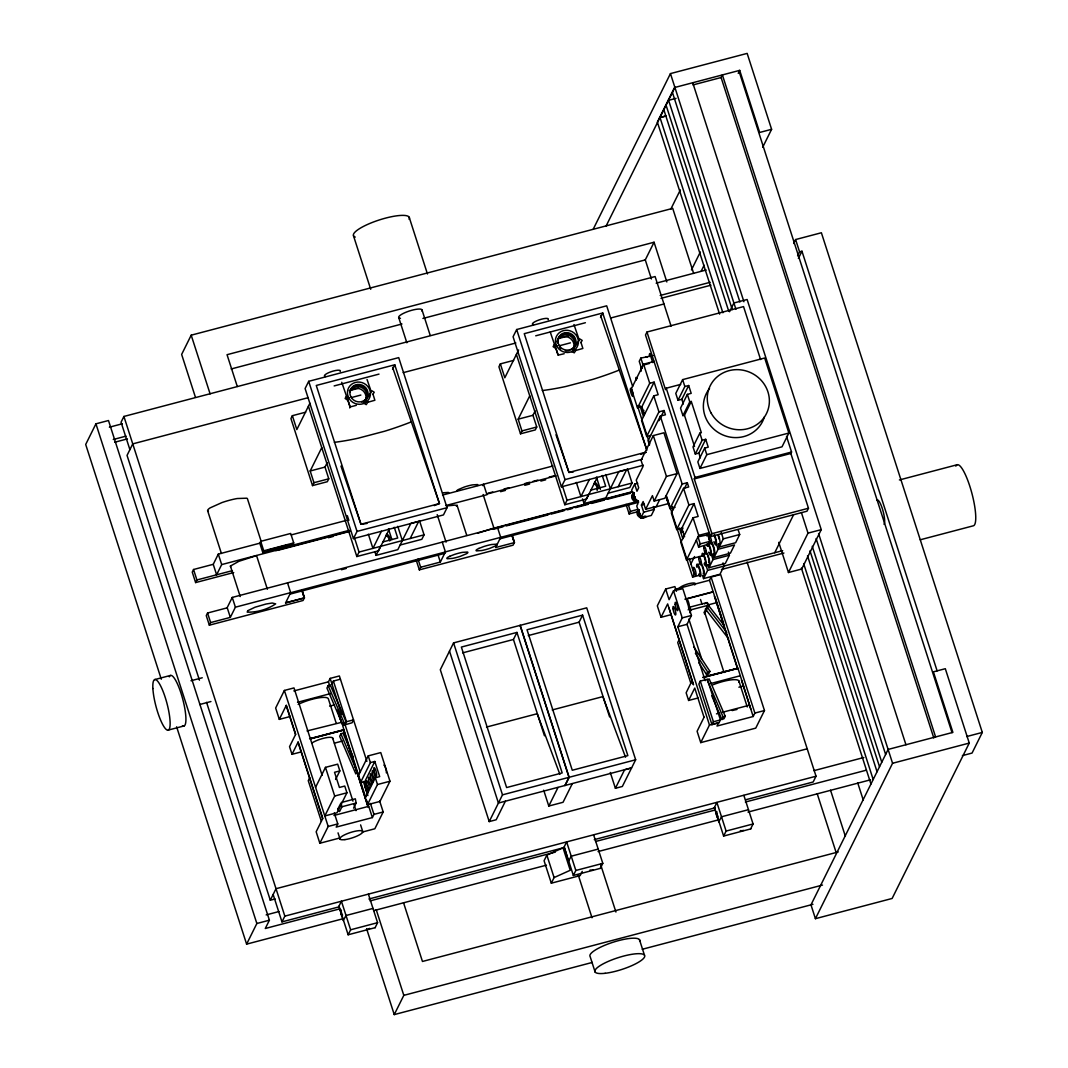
<?xml version="1.0" encoding="UTF-8"?>
<svg xmlns="http://www.w3.org/2000/svg" width="1068" height="1068" viewBox="0 0 1068 1068"><rect width="100%" height="100%" fill="white"/><g stroke="black" fill="none" stroke-linecap="round" stroke-linejoin="round"><path stroke-width="1.5" d="M632.149 495.512L632.817 498.983L637.476 501.079M637.569 511.772L638.237 515.243L641.508 517.232M633.644 493.363L633.538 496.059L634.886 498.022M633.551 494.537L633.858 493.015C630.921 496.099 633.765 501.092 637.796 500.678M638.344 511.078L638.384 513.401L639.732 515.377L638.958 514.442M638.704 510.357L638.584 513.04L639.932 515.003M641.881 516.805L638.237 513.761L639.051 509.636L638.944 512.32M639.131 509.65L639.091 511.959M349.703 407.936L350.117 406.668L341.733 382.291M638.05 510.637C634.232 515.697 642.455 520.663 646.207 516.485M632.99 494.831L633.991 492.642M339.397 908.975L265.291 928.492L269.403 920.202L108.482 420.525L95.933 423.822L85.694 444.462L161.295 679.221M671.091 326.141L655.111 276.545L123.915 416.453L121.058 422.207L129.895 449.641M693.653 273.421L672.707 208.353L191.199 335.178L181.64 354.429L195.444 397.283M260.939 542.891L218.299 554.118L213.24 564.318L193.548 569.498L192.253 572.114L195.618 582.581L233.718 572.541M195.618 582.581L196.912 579.964L193.548 569.498M308.692 381.329L305.101 388.552L353.441 538.632L443.474 514.923L447.051 507.7L398.711 357.62L308.692 381.329L357.019 531.41L353.441 538.632M305.688 412.181L292.365 415.692L290.937 418.576L312.523 485.606L327.329 481.708L328.77 478.811L324.992 467.09L327.155 462.711M216.604 574.811L221.677 564.585L218.299 554.118M309.907 403.237L296.837 429.563L292.365 415.692M227.257 607.826L207.566 613.019L206.257 615.622L209.341 625.181L303.058 600.496L304.34 597.933L301.697 589.71L304.34 597.933L285.583 602.873L290.67 592.633L235.401 607.185L230.341 617.384L210.636 622.577L209.341 625.181M632.923 491.894L232.25 597.426L227.19 607.625L230.341 617.384M260.699 541.356L259.791 543.185L262.835 552.637L292.819 544.747L293.727 542.918L290.683 533.466L260.699 541.356L263.743 550.808L262.835 552.637M349.116 397.95L346.459 396.308L349.009 398.15M312.523 485.606L313.965 482.709L310.187 470.988L321.762 447.652M347.834 400.366L345.124 398.431L346.459 396.308M276.065 550.808L276.759 549.419L349.289 530.315M350.024 407.162L347.941 400.153M363.894 403.477L371.998 390.821L374.227 392.223L372.865 394.386M367.819 402.249L374.881 400.26L372.986 394.159M392.557 369.248L394.76 364.789L316.275 385.468L360.971 524.241A113.382 35.604 -19 0 0 367.005 523.453M322.135 775.315L293.98 687.912L284.382 690.449L275.651 708.031L279.309 719.378L290.309 716.481M389.286 529.181L378.553 550.821L356.832 556.535L359.048 552.063L354.469 537.818M279.309 719.378L286.331 705.227L295.689 734.277L289.535 746.665L292.005 754.328L301.43 751.845M381.45 531.25L372.932 548.405L368.353 534.187M410.192 538.486L418.709 521.331L410.86 523.4L397.83 549.646L376.056 555.373L380.568 546.282M292.005 754.328L298.159 741.94L322.79 818.408L316.155 831.785L319.839 843.253L340.265 837.873M329.825 686.083L328.45 681.825L330.159 678.394L339.384 675.964L366.885 761.364M342.961 725.386L344.176 722.956L346.259 722.182L330.226 684.855L328.143 685.616L326.928 688.059L342.961 725.386L352.08 722.769L353.521 719.872L346.486 721.714L345.044 724.625M331.948 683.961L333.39 681.05L340.425 679.208M632.643 386.389L606.691 305.822L516.672 329.531L513.081 336.754L561.421 486.834L643.403 465.234M513.668 360.383L500.345 363.894L498.916 366.778L520.503 433.808L535.308 429.91L536.75 427.013L532.972 415.292L535.135 410.913M419.484 520.597L424.063 534.828L421.847 539.3L400.126 545.027M518.621 349.944L504.817 377.765L500.345 363.894M309.693 777.744L308.252 780.655L321.348 821.319M307.05 730.939L341.373 722.395L337.435 710.167M514.349 542.624L512.106 535.802L514.349 542.624L513.067 545.187L419.35 569.871L420.645 567.255L418.002 559.071M353.228 756.985L342.961 733.102L340.879 733.863L339.664 736.306L355.697 773.632L357.78 772.872M315.581 787.303L325.473 767.358L337.675 764.154L339.851 770.909L335.606 779.44M341.653 721.835L343.976 730.018L310.948 738.722M593.314 229.006L670.45 73.599L747.159 53.4L771.603 129.308L762.699 147.25M343.335 918.654L246.615 944.139L256.854 923.5L95.933 423.822M275.117 898.949L270.297 900.217L276.011 888.71L807.208 748.801M605.916 226.389L674.909 87.429M420.645 567.255L440.336 562.075L445.396 551.876L637.703 501.333M442.259 542.117L445.436 551.969L444.742 553.371L290.002 594.128M482.896 485.646L483.59 484.245L486.955 494.711L445.89 505.524M557.096 346.152L554.439 344.51L556.989 346.352M520.503 433.808L521.945 430.911L518.167 419.177L529.741 395.854M555.814 348.569L553.104 346.633L554.439 344.51M325.473 767.358L334.698 796.02L324.805 815.952L337.034 812.735L346.926 792.79L344.764 786.048L339.41 787.45L334.538 772.298L339.851 770.909M319.839 843.253L328.183 826.458L284.382 690.449M337.715 809.264L340.492 803.884M338.329 907.052L281.979 921.884L284.836 916.13L123.915 416.453M355.697 773.632L356.899 771.189L340.879 733.863M564.211 353.722L558.11 355.15L555.921 348.355M341.947 806.74L339.517 811.64L337.835 809.237M358.207 776.076L368.22 755.877L380.755 752.58L389.98 781.242L379.968 801.427L367.459 804.711L377.485 784.526L375.309 777.771L379.687 776.623L374.815 761.471L370.396 762.632L360.383 782.817L364.789 781.656L374.815 761.471M571.874 351.679L579.977 339.023L582.207 340.425L580.845 342.588M334.257 812.948L337.782 823.922L336.206 827.099L372.385 817.581L373.96 814.39L370.422 803.416M575.799 350.451L582.861 348.462L580.965 342.361M353.575 808.142L356.125 803.016L355.337 798.811L341.159 802.549M600.536 317.45L602.739 312.991L524.255 333.67L568.95 472.443A113.382 35.604 -19 0 0 573.449 471.869M933.792 737.948L721.1 77.523L722.382 74.934L935.595 736.947M365.283 797.97L375.309 777.771M333.964 815.471L368.567 806.353L366.551 800.132M610.295 772.471L615.395 788.291L622.35 786.462L635.66 759.775L586.719 607.826L453.566 642.896L440.31 669.716L489.224 821.599L496.193 819.757L505.391 801.214M651.427 278.962L645.286 259.898L654.057 242.236L227.043 354.696L237.283 386.469M670.704 209.328L680.356 189.904M738.215 73.358L739.697 70.368L674.522 87.536L657.354 122.112L719.605 314.112M379.621 800.893L383.185 811.96L374.841 828.768L362.266 832.079M348.141 934.78L338.943 906.225L341.426 901.232L350.624 929.787L348.141 934.78L375.389 927.611M561.421 486.834L564.999 479.612L516.672 329.531M760.59 359.556L743.542 306.596L646.968 332.028L645.499 334.992L710.434 536.63L807.007 511.198L808.476 508.248L790.841 453.459L791.562 452.018L786.515 436.358M597.266 477.383L586.532 499.023L564.812 504.737L567.028 500.265L562.449 486.02M653.109 355.564L640.84 358.087L639.225 361.318L641.494 368.367M654.257 361.371L643.577 364.188L631.348 388.805L637.503 407.896L641.881 406.748L654.11 382.13L649.718 383.279L637.503 407.896M691.45 269.924L700.341 251.995M589.429 479.452L580.912 496.607L576.333 482.389M544.453 735.772L513.441 639.478L516.939 632.416L461.363 647.061L506.619 787.557L562.182 772.925L516.939 632.416M618.172 486.688L626.689 469.533L618.839 471.602L605.81 497.848L584.036 503.575L588.548 494.484M375.108 927.678L377.578 922.685L368.393 894.13M701.142 271.259L704.106 265.291M643.884 410.339L642.429 413.276L645.045 412.582M654.11 382.13L658.155 394.706L653.776 395.854L641.548 420.472L646.701 436.478L650.559 435.464M680.73 384.387L666.245 388.205L665.524 389.66L646.968 332.028M646.701 436.478L658.929 411.861L653.776 395.854M658.929 411.861L664.056 410.512L665.431 414.784L660.304 416.133L648.089 440.75L649.491 445.116M659.023 420.645L664.056 410.512M659.677 499.65L656.286 506.486L645.646 509.289L652.428 495.632L654.19 501.079L664.83 498.289L677.085 473.591L663.949 432.78L653.309 435.584L641.054 460.281L643.043 466.476L636.261 480.133L638.704 487.742L636.969 491.24L634.672 484.098L637.716 483.297M705.708 439.308L698.872 453.086L695.308 454.02L702.143 440.243L705.708 439.308L708.231 447.158L704.68 448.106L697.831 461.883L699.954 468.438L782.016 446.825L788.865 433.047L764.688 358.007L682.626 379.621L675.777 393.398L678.006 400.3L681.838 399.299L688.673 385.521L684.842 386.523L678.006 400.3M627.463 468.799L632.042 483.03L629.826 487.502L608.106 493.229M634.672 484.098L631.655 490.172L635.353 501.653L638.397 500.852M688.673 385.521L691.196 393.358L687.365 394.372L680.53 408.15L682.946 415.639L684.455 415.238L691.29 401.461L689.781 401.862L682.946 415.639M640.092 514.656L638.544 511.532L629.159 513.948L630.454 511.345L628.251 504.51M729.551 311.736L733.89 302.992L747.119 299.507L821.239 529.648L801.694 569.03L788.464 572.515L778.759 542.357M635.353 501.653L636.488 499.383L637.89 503.736L636.755 506.005L640.693 518.247L651.333 515.443L654.35 509.356L653.442 506.512M609.601 716.908L579.096 622.19L582.594 615.128L527.031 629.76L572.274 770.255L627.851 755.623L582.594 615.128M640.693 518.247L643.71 512.159L641.414 505.044L643.15 501.546L645.646 509.289M489.224 821.599L502.494 794.846L453.566 642.896M592.326 962.428L394.252 1014.6L403.811 995.349L376.216 909.656M654.19 501.079L666.445 476.395L653.309 435.584M793.631 243.517L795.593 239.552L821.385 232.757L982.306 732.434L972.067 753.06L962.401 755.61M691.29 401.461L701.356 432.727L699.847 433.127L693.012 446.905L695.308 454.02M675.083 507.3L669.956 508.648L682.172 484.044L660.304 416.133M797.582 255.826L799.558 251.848L795.593 239.552M682.172 484.044L687.298 482.683L688.686 486.968L683.547 488.33L671.331 512.947L676.685 529.554L681.811 528.206L694.04 503.589L688.9 504.937L676.685 529.554M798.383 258.416L801.961 251.22L799.558 251.848M684.428 488.476L687.298 482.683M710.434 536.63L711.915 533.68L694.267 478.905L694.988 477.449L666.245 388.205M699.954 468.438L706.789 454.661L704.68 448.106M682.986 528.019L680.797 532.425L683.427 531.731M572.261 783.738L563.05 802.282L548.792 806.046L558.003 787.49M694.04 503.589L698.178 516.445L693.039 517.793L680.823 542.41L686.497 560.006L701.756 555.987M564.932 785.527L568.99 777.344L520.063 625.394M565.092 785.487L569.151 777.29L520.223 625.341M676.418 591.298L674.896 586.599L665.671 589.029L657.327 605.836L661.025 617.304L670.45 614.821M686.497 560.006L698.712 535.388L693.039 517.793M705.187 680.65L687.044 624.326L691.45 615.462L682.839 588.722L673.507 590.804L669.102 599.669L665.671 589.029M661.025 617.304L667.66 603.927L693.479 684.828L668.995 608.052M711.034 543.318L698.646 547.15L700.248 543.906L697.978 536.857L710.247 534.334M690.929 563.864L694.574 556.535M551.315 883.183L554.092 877.576L570.245 870.273L563.023 847.818L546.856 855.134L544.079 860.728L551.315 883.183L580.151 875.586L582.234 871.381M706.816 535.949L707.617 534.32L709.886 541.369L708.284 544.613M700.635 574.971L692.625 577.08L694.173 573.943L689.22 558.564M698.913 564.385L700.314 561.568M704.012 554.132L705.681 550.754M573.356 875.466L564.171 846.911L566.641 841.918L575.839 870.473L573.356 875.466L600.616 868.284M703.051 677.419L737.641 668.314L709.499 580.244L711.074 577.067L720.673 574.544L764.474 710.54L755.744 728.136L700.741 742.62L709.472 725.025L677.833 626.756L682.225 617.891L673.507 590.804M706.095 565.613L707.63 570.379L703.518 578.669L702.53 575.412M711.462 554.813L712.997 559.565L708.885 567.856L707.857 564.678M718.11 549.272L713.998 557.563L730.445 553.157L734.517 544.947L718.11 549.272L716.575 544.506M721.234 532.505L723.276 538.846L719.165 547.136L718.19 543.879M688.192 609.908L689.528 607.225L707.243 602.566L708.858 605.115L704.506 613.86M689.688 612.712L691.143 609.775L708.858 605.115M679.168 639.625L677.726 642.535L690.822 683.2M728.389 552.076L729.404 555.24L725.332 563.45L708.925 567.775L707.897 564.598M738.162 529.768L739.697 534.521L735.625 542.731L719.205 547.043M615.395 788.291L624.593 769.748L631.562 767.905L498.422 803.043L449.494 651.093M703.986 612.738L707.603 605.436M714.385 596.104L737.361 668.194M692.264 680.303L686.137 692.798L688.606 700.461L698.045 697.978M600.323 868.364L602.806 863.371L593.608 834.816M688.606 700.461L694.761 688.072L704.026 717.295M700.314 681.104L698.872 684.001L711.969 724.665L718.991 722.822L720.433 719.912L707.336 679.248L700.314 681.104L713.411 721.768L711.969 724.665M698.686 662.587L706.802 674.909L708.004 672.466L709.913 671.345L693.666 646.701M709.913 671.345L708.698 673.788L706.802 674.909M774.727 552.73L793.671 514.562M704.119 717.109L697.097 731.273L700.741 742.62M737.641 668.314L703.238 677.032M788.464 572.515L808.009 533.132L801.374 512.506M737.841 667.927L753.167 716.508L717.002 726.04L718.697 722.609L709.472 725.025M711.662 695.588L721.928 719.485L723.143 717.042L725.225 716.281L709.192 678.941L707.109 679.715L723.143 717.042M741.486 680.236L750.844 709.285M725.225 716.281L724.011 718.711L721.928 719.485M753.167 716.508L754.876 713.077L711.074 577.067M723.623 836.057L714.425 807.501L716.908 802.495L726.106 831.064L723.623 836.057L750.871 828.875M750.59 828.955L753.073 823.962L743.875 795.406M747.053 562.008L816.032 776.222L813.175 781.99L745.571 799.785M815.418 918.68L810.972 904.85L888.109 749.442L952.896 732.381L933.392 671.839L945.313 668.701L969.263 743.074L892.127 898.468L815.418 918.68L892.568 763.273L818.569 533.533M367.926 402.022L366.244 404.652L364.001 403.25M575.906 350.224L574.224 352.854L571.981 351.452M633.444 493.376C629.132 496.9 633.658 503.388 638.49 501.546M632.296 495.045L634.165 493.269M637.716 511.318L638.851 509.636M633.431 493.71L634.232 492.762M634.085 493.136L632.99 495.619L634.525 498.743M667.553 499.477L666.792 500.331L668.208 501.212M240.22 596.545L230.408 566.053L238.912 561.301L256.56 555.6L267.387 589.242M704.533 603.887L706.322 602.619L724.531 625.981M645.486 516.592L642.883 517.326M645.726 516.258L643.19 516.925M477.583 533.239L493.91 528.033M693.012 84.919L721.1 77.523M668.114 100.445L676.044 98.349M665.938 104.824L732.274 309.52M665.751 115.971L659.984 117.493L722.876 312.764M659.53 117.734L665.871 116.065M771.603 129.308L759.682 132.459L739.697 70.368M231.169 368.967L401.969 323.991M422.915 318.464L645.286 259.898M109.377 427.187L122.286 423.796M656.166 283.18L706.175 270.004M113.275 439.509L126.011 436.144M660.198 295.462L710.167 282.299M114.69 442.232L127.426 438.881M661.012 298.346L710.914 285.196M334.151 385.922L379.006 374.107M535.722 335.806L585.384 322.736M308.211 397.67L132.752 443.887L127.039 455.395L199.436 680.183M403.183 372.665L515.857 342.988M610.829 317.97L663.949 303.979M349.223 390.714L358.741 388.205M558.791 338.489L568.309 335.979M351.332 397.576L360.851 395.067M559.312 345.778L570.419 342.855M350.13 406.948L356.338 405.319M644.712 364.709L649.531 363.44M310.187 470.988L324.992 467.09M518.167 419.177L532.972 415.292M313.965 482.709L328.77 478.811M521.945 430.911L536.75 427.013M291.31 534.894L346.112 520.45M442.526 495.058L552.89 465.995M263.743 550.808L293.727 542.918M487.929 493.242L492.762 491.974M504.029 488.997L508.862 487.729M524.949 483.497L529.781 482.215M532.999 481.374L537.831 480.106M549.099 477.129L553.932 475.861M486.754 494.097L556.068 475.847M645.833 452.191L568.95 472.443L555.974 434.729M221.677 564.585L349.917 531.023M277.667 550.394L350.197 531.29M500.572 491.68L505.404 490.412M524.748 485.313L529.581 484.044M540.862 481.067L545.695 479.799M328.41 537.711L333.243 536.43M357.019 531.41L447.051 507.7M564.999 479.612L642.162 459.293M196.912 579.964L232.397 570.646M706.789 454.661L788.865 433.047M382.971 541.903L397.71 538.018L394.252 527.285M590.951 490.105L605.689 486.22L602.232 475.487M359.048 552.063L424.063 534.828M567.028 500.265L632.042 483.03M666.445 476.395L677.085 473.591M632.363 491.68L493.937 528.139L483.11 494.511M493.349 529.314L503.001 526.764M506.232 525.923L548.084 514.896M551.302 514.042L564.171 510.651M567.402 509.81L572.221 508.542M575.438 507.687L588.321 504.296M591.538 503.442L604.421 500.051M607.639 499.21L630.173 493.269M341.426 569.738L346.259 568.456M694.988 477.449L791.562 452.018M694.267 478.905L790.841 453.459M445.436 551.969L290.696 592.727L287.532 582.861M500.011 538.806L638.624 502.307M641.414 505.044L644.458 504.243M630.454 511.345L638.023 509.343M285.583 602.873L304.5 597.893L301.87 589.669M652.975 507.674L668.862 503.495M643.71 512.159L654.35 509.356M899.403 479.959L957.288 464.714M698.712 535.388L709.406 532.572M154.646 679.608L170.453 675.443M711.915 533.68L808.476 508.248M700.248 543.906L709.886 541.369M723.276 538.846L739.697 534.521M190.985 680.743L202.252 677.779M808.009 533.132L821.239 529.648M712.997 559.565L729.404 555.24M707.63 570.379L782.67 550.634M199.663 704.52L210.93 701.543M721.447 569.484L783.925 553.024M703.558 578.576L719.965 574.264L724.037 566.053L723.023 562.876M674.896 589.362L709.499 580.244M293.847 690.929L328.45 681.825M168.277 730.085L184.083 725.933M462.631 652.868L513.441 639.478M528.286 635.567L579.096 622.19M684.882 599.175L713.184 591.725M686.323 599.014L713.064 591.979M297.505 702.29L330.533 693.586M920.256 539.781L973.322 525.803A31.586 6.862 75.2 0 0 970.879 489.678A31.586 6.862 75.2 0 0 955.833 466.169M708.164 604.889L716.027 602.819M329.598 706.135L334.311 704.893M682.225 617.891L691.45 615.462M677.833 626.756L687.044 624.326M309.573 738.749L344.163 729.631M310.908 738.575L343.936 729.885L365.55 797.008M334.431 743.154L342.281 741.085M486.514 727.068L537.217 713.718L559.886 774.34M552.223 709.953L602.846 696.616L625.541 757.199M703.091 677.566L737.694 668.448M710.474 683.6L740.351 675.724M738.896 687.218L743.608 685.976M377.485 784.526L389.98 781.242M334.698 796.02L346.926 792.79M356.125 803.016L341.84 806.781L341.306 803.977M716.481 713.851L719.632 713.024M722.782 712.196L749.509 705.16M713.411 721.768L720.433 719.912M754.876 713.077L764.474 710.54M328.183 826.458L337.782 823.922M373.96 814.39L383.185 811.96M502.494 794.846L635.66 759.775M266.159 914.916L279.055 911.525M813.909 770.655L863.852 757.492M256.854 923.5L269.403 920.202M284.836 916.13L816.032 776.222M966.714 736.546L982.306 732.434M338.943 906.225L343.255 920.576L346.019 915.516L372.986 908.414M564.171 846.911L568.483 861.262L571.246 856.189L598.214 849.087M714.425 807.501L718.737 821.853L721.501 816.78L748.468 809.678M368.914 899.002L563.677 847.698M594.262 839.648L714.986 807.849M370.009 900.911L555.28 852.117M595.543 841.504L714.772 810.105M745.371 802.041L866.201 770.215M892.568 763.273L969.263 743.074M373.974 910.59L546.469 865.16M598.053 851.57L718.964 819.73M747.987 812.08L870.5 779.814M350.624 929.787L377.578 922.685M575.839 870.473L602.806 863.371M726.106 831.064L753.073 823.962M838.193 851.97L422.461 961.467L403.53 902.7M403.811 995.349L822.507 885.065M642.255 949.278L812.948 904.329M443.18 492.775L448.253 492.441A5.18 1.215 -17.9 0 1 448.4 493.349M447.025 505.925L455.101 505.097L457.318 506.299M643.377 516.592L644.698 516.405M635.393 499.811L633.484 498.222L632.777 495.979M634.419 496.393L635.246 497.301M634.259 496.74L635.086 497.635M635.033 497.688L633.484 494.537M634.672 498.409L633.124 495.258M639.625 513.04L640.453 513.935M639.465 513.374L640.293 514.282M707.563 607.785L726.787 632.443M705.347 608.92L728.616 638.784M695.388 653.296L708.004 672.466M689.528 607.225L691.143 609.775M638.798 512.667L639.318 513.721M328.143 685.616L344.176 722.956M230.408 566.053L230.701 566.908M600.603 315.621L646.901 450.202M573.943 324.525L579.323 340.185M550.234 332.014L558.097 354.87M392.624 367.419L439.455 503.562A113.382 35.604 -19 0 1 434.182 505.618M367.032 379.46L370.81 390.421M340.972 466.102L360.971 524.241L439.455 503.562L394.76 364.789M801.961 251.22L937.117 670.864M738.816 70.595L952.015 732.621M692.731 82.73L905.944 744.756M670.45 73.599L743.929 301.75M672.426 92.422L739.91 301.99M816.099 538.539L885.626 754.449M668.568 100.192L735.945 309.333M812.241 546.295L881.767 762.205M809.985 550.834L879.525 766.744M663.842 109.724L728.776 311.335M807.515 555.827L877.042 771.737M803.657 563.597L873.183 779.506M801.4 568.123L870.941 784.032M857.711 782.831L863.331 800.292M654.057 242.236L666.846 281.952M830.544 790.227L845.375 836.297M817.167 793.604L836.097 852.371M682.626 379.621L684.842 386.523M687.365 394.372L689.781 401.862M699.847 433.127L702.143 440.243M681.838 399.299L683.346 403.998M698.872 453.086L700.381 457.798M684.455 415.238L694.52 446.504M650.479 355.551L652.748 362.586M713.01 554.305L714.038 557.469L712.97 554.385M643.577 364.188L649.718 383.279M683.547 488.33L688.9 504.937M640.84 358.087L643.11 365.123M715.52 598.32L723.583 623.352M696.376 540.101L698.646 547.15M738.896 680.97L747.253 706.963M681.811 528.206L684.575 536.777M641.881 406.748L644.418 414.598M639.999 405.76L643.443 416.427M672.453 506.512L673.454 509.636M679.381 528.006L682.826 538.713M700.515 599.482L702.05 604.248M704.613 612.178L724.037 672.506M637.476 405.867L649.731 443.914M666.579 496.233L692.625 577.08M665.911 496.113L669.956 508.648M602.739 312.991L646.42 448.613M688.833 619.053L701.623 658.729M706.215 673.014L707.243 676.191M626.075 504.403L629.159 513.948M605.743 474.526L610.322 488.757M596.425 477.076L600.376 489.344M582.514 498.889L584.036 503.575M516.405 354.416L564.812 504.737M512.306 535.736L514.509 542.584L495.592 547.55L500.678 537.311L497.528 527.552M409.218 217.325L427.454 273.955M639.465 939.666L644.458 955.152M422.047 310.04L430.23 335.459M600.576 864.399L615.929 912.045M406.841 342.775L398.658 317.356A12.269 2.884 -17.9 0 1 411.407 310.374A12.269 2.884 -17.9 0 1 421.767 310.908M578.215 874.892L592.019 917.772M456.944 504.964L466.769 535.442M543.692 790.2L548.792 806.046M595.143 972.107L590.15 956.608A26.153 6.168 -17.9 0 1 614.127 941.896A26.153 6.168 -17.9 0 1 639.652 941.295M353.495 235.801L370.716 289.281M437.199 514.643L446.064 542.17M546.856 855.134L554.092 877.576M438.147 555.253L440.336 562.075M416.266 560.313L419.35 569.871M397.763 526.324L402.342 540.555M388.445 528.874L391.903 539.607M375.042 552.249L376.056 555.373M347.34 515.67L348.862 520.41M308.425 406.214L356.832 556.535M368.22 755.877L370.396 762.632M333.39 681.05L346.486 721.714M364.789 781.656L366.257 786.208M330.159 678.394L341.667 714.118M344.67 723.463L360.33 772.057M363.36 781.469L367.899 795.58M368.687 806.113L372.385 817.581M338.503 713.05L341.466 722.222M336.193 723.156L328.317 698.699A19.892 4.686 -17.9 0 0 298.172 704.413M332.575 737.895L352.961 801.16M353.975 804.324L356.018 810.652M360.597 824.896L362.639 831.224M261.326 541.85L247.522 499.01A12.963 3.057 -17.9 0 0 246.735 498.195L237.189 498.529A26.66 6.274 -17.9 0 0 222.011 502.547L210.076 507.901A12.963 3.057 -17.9 0 0 208.393 511.452M191.199 335.178L210.116 393.892M338.035 832.853L340.078 839.181M366.658 928.906L394.252 1014.6M286.184 705.521L295.542 734.57M298.012 742.233L322.643 818.715M207.606 510.637L221.41 553.478M232.25 597.426L235.401 607.185M213.24 564.318L216.617 574.771M207.566 613.019L210.636 622.577M273.154 894.463L281.979 921.884M206.565 702.344L270.297 900.217M176.621 726.814L246.615 944.139M633.698 494.177L633.885 495.325M686.524 599.856A4.339 0.948 75.2 0 1 688.873 603.246A4.339 0.948 75.2 0 1 688.419 607.131M713.077 684.762A19.892 4.686 -17.9 0 1 738.789 682.292M732.207 710.567A19.892 4.686 -17.9 0 1 736.973 709.472M679.128 588.895A8.557 2.016 -17.9 0 1 688.713 583.729A8.557 2.016 -17.9 0 1 694.654 584.917M311.763 743.088A12.042 2.83 -17.9 0 1 325.032 737.935A12.042 2.83 -17.9 0 1 332.762 738.602M383.866 765.115A4.312 0.934 75.2 0 1 385.868 769.134M386.122 770.215A4.312 0.934 75.2 0 1 386.349 772.832M593.314 869.779A6.448 6.101 26.4 0 1 590.03 869.993M718.083 816.419A6.448 6.101 26.4 0 1 716.922 811.787M717.562 817.474A6.448 6.101 26.4 0 1 716.401 812.841M743.582 830.37A6.448 6.101 26.4 0 1 740.298 830.584M342.601 915.142A6.448 6.101 26.4 0 1 341.4 912.125M342.08 916.21A6.448 6.101 26.4 0 1 341.373 910.043M369.555 928.386A6.448 6.101 26.4 0 1 366.484 929.414M557.643 339.838A9.145 8.664 26.4 0 1 573.449 348.742M646.127 452.285A113.382 35.604 -19 0 1 640.84 454.314M619.333 370.049A113.755 35.725 -19 0 1 592.606 379.434L565.933 386.456A113.755 35.725 -19 0 1 542.33 390.541M556.989 341.853A9.091 8.611 26.4 0 1 569.404 335.566A9.091 8.611 26.4 0 1 572.995 349.076M557.603 342.855A9.091 8.611 26.4 0 1 570.045 334.284A9.091 8.611 26.4 0 1 571.954 349.329M569.911 350.357A9.091 8.611 26.4 0 1 565.292 350.718M560.994 348.782A9.091 8.611 26.4 0 1 559.352 347.1M593.875 483.457A6.461 6.128 26.4 0 1 597.172 490.426M594.556 482.095A6.461 6.128 26.4 0 1 597.853 489.051M533.573 324.725A8.384 1.976 -17.9 0 1 539.113 319.919A8.384 1.976 -17.9 0 1 548.178 319.692M349.663 391.636A9.145 8.664 26.4 0 1 365.47 400.54M411.354 421.86A113.755 35.725 -19 0 1 384.627 431.232L357.954 438.254A113.755 35.725 -19 0 1 334.351 442.339M349.623 391.489A9.091 8.611 26.4 0 1 362.479 387.911A9.091 8.611 26.4 0 1 365.016 400.874M349.636 392.383A9.091 8.611 26.4 0 1 364.081 387.324A9.091 8.611 26.4 0 1 361.932 402.155M385.895 535.255A6.461 6.128 26.4 0 1 389.339 540.622M386.576 533.893A6.461 6.128 26.4 0 1 389.873 540.849M325.593 376.523A8.384 1.976 -17.9 0 1 331.133 371.717A8.384 1.976 -17.9 0 1 340.198 371.49M457.291 491.28A5.18 1.215 -17.9 0 1 458.119 489.651L464.366 487.008A16.26 3.831 -17.9 0 1 472.376 484.899L477.463 484.565A5.18 1.215 -17.9 0 1 477.61 485.473M876.948 500.078A12.696 2.763 75.2 0 1 882.742 509.983A12.696 2.763 75.2 0 1 884.01 524.268M169.305 676.858A26.153 5.687 75.2 0 1 182.575 698.525A26.153 5.687 75.2 0 1 182.481 725.626M400.46 318.317A12.269 2.884 -17.9 0 1 399.178 317.984M355.257 237.096A29.37 6.915 -17.9 0 1 378.232 220.302A29.37 6.915 -17.9 0 1 409.084 219.26M764.328 416.947A31.386 29.73 26.4 0 1 720.7 433.915A31.386 29.73 26.4 0 1 709.539 388.538M697.391 566.748A4.219 0.921 75.2 0 1 699.714 570.446A4.219 0.921 75.2 0 1 699.113 573.823M701.129 563.437A6.448 1.402 75.2 0 1 704.052 571.193A6.448 1.402 75.2 0 1 703.305 575.412M696.696 567.068A6.448 1.402 75.2 0 1 698.352 565.319A6.448 1.402 75.2 0 1 700.862 574.477A6.448 1.402 75.2 0 1 698.766 574.637M701.222 565.332A4.219 0.921 75.2 0 1 701.516 565.506M702.21 566.601A4.219 0.921 75.2 0 1 702.904 568.47M703.198 569.524A4.219 0.921 75.2 0 1 703.211 573.503M702.757 555.934A4.219 0.921 75.2 0 1 705.08 559.632A4.219 0.921 75.2 0 1 704.48 563.01M707.016 553.277A6.448 1.402 75.2 0 1 709.539 561.154A6.448 1.402 75.2 0 1 708.671 564.598M702.063 556.254A6.448 1.402 75.2 0 1 703.719 554.506A6.448 1.402 75.2 0 1 706.228 563.664A6.448 1.402 75.2 0 1 704.132 563.824M707.577 555.801A4.219 0.921 75.2 0 1 708.271 557.656M708.565 558.711A4.219 0.921 75.2 0 1 708.578 562.689M714.025 535.322A4.219 0.921 75.2 0 1 715.734 540.942A4.219 0.921 75.2 0 1 714.772 542.29M718.404 534.908A6.448 1.402 75.2 0 1 719.979 541.823A6.448 1.402 75.2 0 1 718.964 543.879M714.372 534.507A6.448 1.402 75.2 0 1 716.508 543.852A6.448 1.402 75.2 0 1 713.865 541.783M718.217 535.936A4.219 0.921 75.2 0 1 719.071 539.046M707.83 546.255A4.219 0.921 75.2 0 1 709.085 546.162A4.219 0.921 75.2 0 1 710.594 551.662A4.219 0.921 75.2 0 1 709.593 552.717M712.129 542.985A6.448 1.402 75.2 0 1 714.746 551.582A6.448 1.402 75.2 0 1 713.277 553.638M708.645 543.906A6.448 1.402 75.2 0 1 711.355 553.758A6.448 1.402 75.2 0 1 708.698 552.209M707.163 545.962A6.448 1.402 75.2 0 1 707.149 543.732M711.702 544.226A4.219 0.921 75.2 0 1 712.676 545.494M713.037 546.362A4.219 0.921 75.2 0 1 713.678 548.418M713.891 549.473A4.219 0.921 75.2 0 1 713.918 552.289M635.941 380.341A4.219 0.921 75.2 0 1 637.129 378.699M646.073 357.193A4.219 0.921 75.2 0 1 647.048 357.299M650.132 356.125A4.219 0.921 75.2 0 1 651.106 356.231M649.437 356.458A6.448 1.402 75.2 0 1 652.014 356.739M641.281 371.103A4.219 0.921 75.2 0 1 640.96 367.392A4.219 0.921 75.2 0 1 642.228 368.407M268.442 549.967L267.988 550.888L288.12 545.574L288.574 544.667L268.442 549.967M343.549 729.978L368.033 806.754L343.549 729.978M247.736 610.709L247.202 612.151C256.961 612.431 267.654 609.428 275.664 603.861L272.207 603.019L266.039 604.021L255.052 607.211L247.736 610.709M449.721 556.281L448.106 557.122A5.18 1.215 -17.9 0 0 447.278 558.751L452.351 558.404A16.26 3.831 -17.9 0 0 460.361 556.308L466.609 553.665A5.18 1.215 -17.9 0 0 467.45 552.036L462.364 552.37A16.26 3.831 -17.9 0 0 454.354 554.479L449.721 556.281M478.931 548.418L477.316 549.259A5.18 1.215 -17.9 0 0 476.488 550.888L481.561 550.554A16.26 3.831 -17.9 0 0 489.571 548.445L495.819 545.801A5.18 1.215 -17.9 0 0 496.66 544.173L491.574 544.506A16.26 3.831 -17.9 0 0 483.564 546.616L478.931 548.418M556.428 345.498L555.56 342.681A11.614 11 26.4 0 1 570.058 330.813A11.614 11 26.4 0 1 575.612 349.022A11.614 11 26.4 0 1 556.428 345.498M348.448 397.296L347.581 394.479A11.614 11 26.4 0 1 362.079 382.611A11.614 11 26.4 0 1 367.632 400.82A11.614 11 26.4 0 1 348.448 397.296M675.15 604.461A4.339 0.948 75.2 0 0 677.593 610.629A4.339 0.948 75.2 0 0 676.765 604.181A4.339 0.948 75.2 0 0 675.15 604.461M673 608.72A4.419 0.961 75.2 0 0 675.483 614.994A4.419 0.961 75.2 0 0 674.642 608.426A4.419 0.961 75.2 0 0 673 608.72M344.937 839.608A12.042 2.83 -17.9 0 0 362.813 831.945A12.042 2.83 -17.9 0 0 346.312 834.055A12.042 2.83 -17.9 0 0 344.937 839.608M372.345 772.698A4.312 0.934 75.2 0 0 374.775 778.826A4.312 0.934 75.2 0 0 373.947 772.418A4.312 0.934 75.2 0 0 372.345 772.698M373.88 769.908A4.312 0.934 75.2 0 0 376.31 776.022A4.312 0.934 75.2 0 0 375.495 769.614A4.312 0.934 75.2 0 0 373.88 769.908M370.396 775.915A4.312 0.934 75.2 0 0 372.825 782.043A4.312 0.934 75.2 0 0 371.998 775.635A4.312 0.934 75.2 0 0 370.396 775.915M368.567 779.346A4.312 0.934 75.2 0 0 370.983 785.474A4.312 0.934 75.2 0 0 370.169 779.066A4.312 0.934 75.2 0 0 368.567 779.346M366.484 782.951A4.312 0.934 75.2 0 0 368.914 789.078A4.312 0.934 75.2 0 0 368.086 782.67A4.312 0.934 75.2 0 0 366.484 782.951M365.243 786.809A4.312 0.934 75.2 0 0 367.672 792.923A4.312 0.934 75.2 0 0 366.858 786.515A4.312 0.934 75.2 0 0 365.243 786.809M558.657 344.617A9.145 8.664 26.4 0 0 574.25 346.82A9.145 8.664 26.4 0 0 567.842 332.709A9.145 8.664 26.4 0 0 558.657 344.617M350.678 396.415A9.145 8.664 26.4 0 0 366.271 398.618A9.145 8.664 26.4 0 0 359.863 384.507A9.145 8.664 26.4 0 0 350.678 396.415M605.142 973.295A26.153 6.168 -17.9 0 0 644.631 956.781A26.153 6.168 -17.9 0 0 609.614 960.813A26.153 6.168 -17.9 0 0 605.142 973.295M152.884 688.526A26.153 5.687 75.2 0 0 166.675 729.791A26.153 5.687 75.2 0 0 164.832 696.229A26.153 5.687 75.2 0 0 152.884 688.526M711.221 413.236A31.386 29.73 26.4 0 0 765.022 416.173A31.386 29.73 26.4 0 0 738.736 369.688A31.386 29.73 26.4 0 0 711.221 413.236M693.346 569.271A4.219 0.921 75.2 0 0 695.682 575.492A4.219 0.921 75.2 0 0 695.028 569.458A4.219 0.921 75.2 0 0 693.346 569.271M698.712 558.457A4.219 0.921 75.2 0 0 701.049 564.678A4.219 0.921 75.2 0 0 700.394 558.644A4.219 0.921 75.2 0 0 698.712 558.457M708.992 537.738A4.219 0.921 75.2 0 0 711.328 543.959A4.219 0.921 75.2 0 0 710.687 537.925A4.219 0.921 75.2 0 0 708.992 537.738M703.825 548.164A4.219 0.921 75.2 0 0 706.162 554.385A4.219 0.921 75.2 0 0 705.507 548.351A4.219 0.921 75.2 0 0 703.825 548.164M630.427 390.18A4.219 0.921 75.2 0 0 632.763 396.402A4.219 0.921 75.2 0 0 632.122 390.367A4.219 0.921 75.2 0 0 630.427 390.18"/></g></svg>
